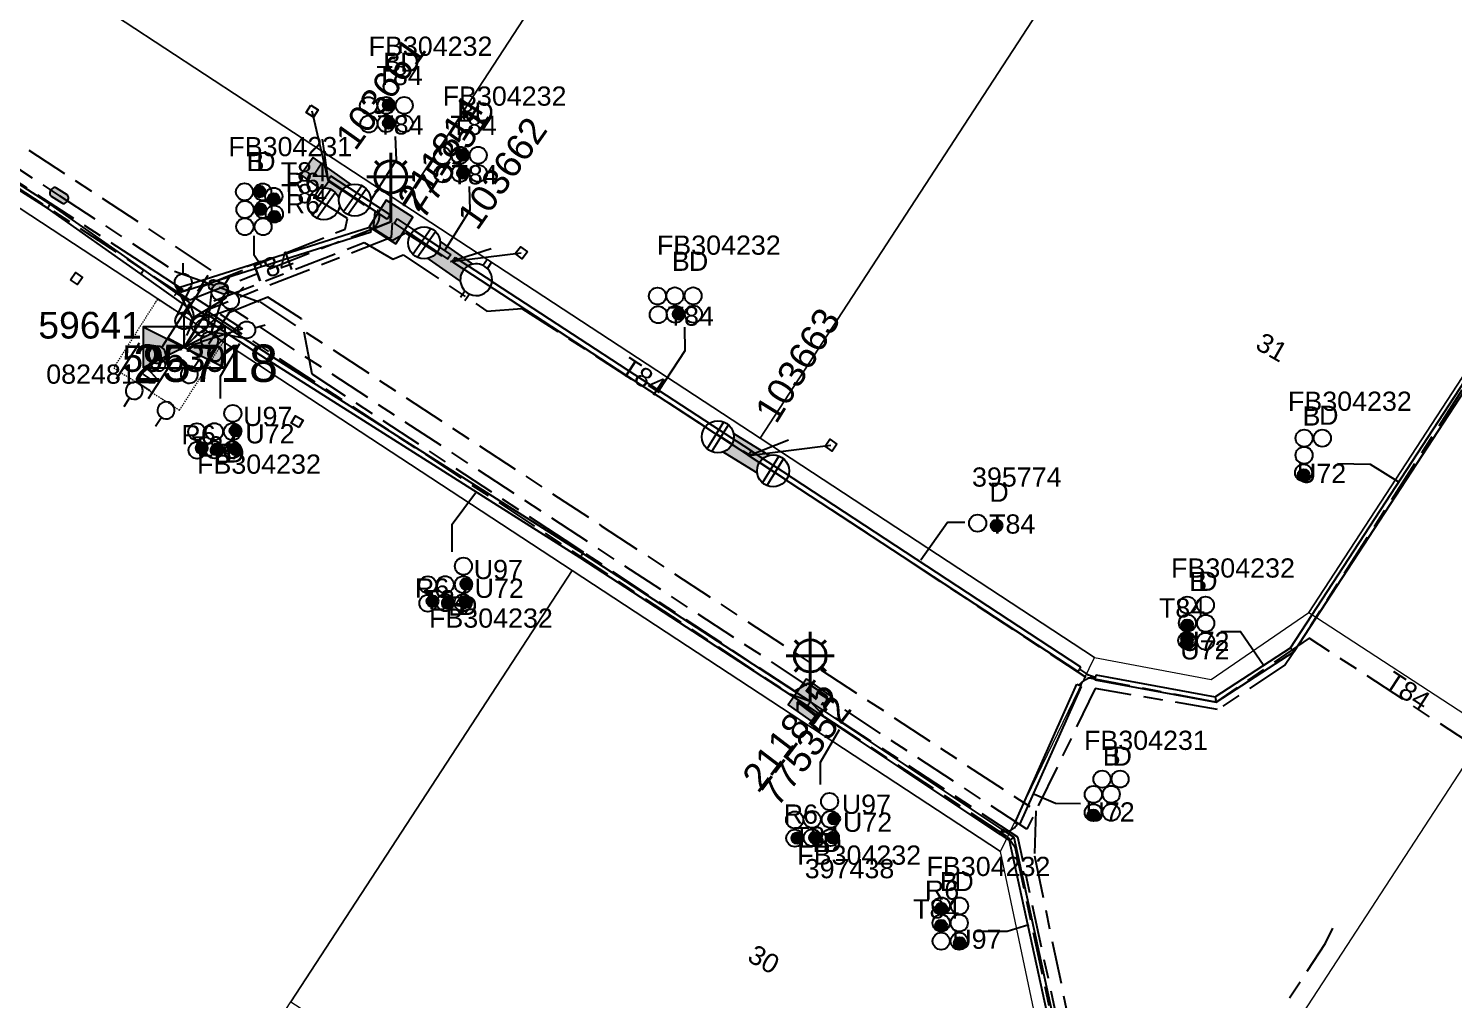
# Model space of a CAD drawing. Header units: metres. Extents: x 0 to 294317, y 0 to 6233398.
# Drawn here: x 293673.9 to 293807.4, y 6231795.4 to 6231886.3 of the extents above; entities that cross this region are included whole.
import ezdxf
from ezdxf.enums import TextEntityAlignment as Align

# ---------------------------------------------------------------- set-up
doc = ezdxf.new("R2010")
doc.units = ezdxf.units.M
for name, pattern in [('Cable Exist UG', [8.2, 4, -1.2, 1.8, -1.2]), ('HIDDEN', [0.375, 0.25, -0.125]), ('HIDDEN2', [0.1875, 0.125, -0.0625])]:
    doc.linetypes.add(name, pattern=pattern)
doc.layers.get('0').update_dxf_attribs({"color": 6})
for name, color, linetype in [('_User Miscellaneous2', 7, 'Continuous'), ('Duct_SP_EXT', 7, 'Continuous'), ('Equip_HV_EXT', 7, 'Continuous'), ('Equip_LV_EXT', 7, 'Continuous'), ('Equip_SP_SL_EXT', 7, 'Continuous'), ('Mains_HV_EXT', 7, 'Continuous'), ('Mains_LV_EXT', 7, 'Continuous'), ('Mains_SL_EXT', 7, 'Continuous'), ('Services_SP_EXT', 7, 'Continuous'), ('Sub_SP_EXT', 7, 'Continuous'), ('SupportsUG_SP_LV_EXT', 7, 'Continuous'), ('SupportsUG_SP_LV_SL_EXT', 7, 'Continuous'), ('Trench_SP_EXT', 7, 'Continuous')]:
    doc.layers.add(name, color=color, linetype=linetype)
for name, color, linetype, lineweight in [('Cadastre Land Parcels_SP_EXT', 9, 'Continuous', 5), ('Cadastre Other Property_SP_EXT', 9, 'HIDDEN', 5), ('Cadastre Roads_SP_EXT', 9, 'Continuous', 5)]:
    doc.layers.add(name, color=color, linetype=linetype, lineweight=lineweight)
doc.styles.add('COLUMN_LABEL', font='arial.ttf')
doc.styles.add('iecARIAL', font='arial.ttf', dxfattribs={"height": 2})
doc.styles.add('POLE_LABEL', font='arial.ttf')
doc.styles.get("Standard").update_dxf_attribs({"font": 'arial.ttf'})
doc.styles.add('SWITCH_LABEL', font='arial.ttf', dxfattribs={"height": 2.5})

# ---------------------------------------------------------------- blocks, each defined once
blk = doc.blocks.new('SUB_PADMOUNT_EXT')
for points in [[(0, 0), (-3.84, 1.92), (-3.84, -1.92)], [(0, 0), (3.84, 1.92), (3.84, -1.92)]]:
    blk.add_hatch(color=256).paths.add_polyline_path(points)
for p, q in [((3.84, 1.92), (-3.84, -1.92)), ((-3.84, 1.92), (3.84, -1.92))]:
    blk.add_line(p, q)
blk.add_lwpolyline([(-3.84, -1.92), (3.84, -1.92), (3.84, 1.92), (-3.84, 1.92)], close=True)
for tag, height, flags, p in [('ASSET_NUM', 3.5, 8, (2, 2)), ('STREET_CODE', 0.2, 9, (1.5, 0)), ('CONSTRUCTED_VOLTAGE', 0.2, 9, (1.5, -0.2)), ('OPERATING_VOLTAGE', 0.2, 9, (1.5, -0.6)), ('ORIENTATION', 0.2, 9, (1.5, -0.8)), ('OWNED_BY', 0.2, 9, (1.5, -1)), ('OPERATED_BY', 0.2, 9, (1.5, -1.2)), ('NO_PHASES', 0.2, 9, (1.5, -0.4)), ('MAINTAINED_BY', 0.2, 9, (1.5, -1.4)), ('SECONDARY_VOLTAGE', 0.2, 9, (1.5, -1.6)), ('STATE', 0.2, 9, (1.5, -1.8)), ('SUBSTATION_TYPE', 0.2, 9, (1.5, -2.2)), ('PARENT', 0.2, 9, (1.5, -2)), ('USAGE', 0.2, 9, (1.5, -2.4)), ('LEGEND', 0.2, 9, (1.5, -2.6)), ('STREETNAME', 0.2, 9, (1.5, -3)), ('SUBURB', 0.2, 9, (1.5, -3.2)), ('Z', 0.2, 1, (1.5, -3.6)), ('LOCATION', 0.2, 9, (1.5, -2.8)), ('NOTES', 0.2, 9, (1.5, -3.4))]:
    blk.add_attdef(tag, text='', height=height, dxfattribs=dict(flags=flags)).set_placement(p, align=Align.MIDDLE_LEFT)
blk = doc.blocks.new('COLUMN_EXT')
blk.add_hatch(color=256).paths.add_polyline_path([(-1.49, 1.48), (-1.49, -1.49), (1.48, -1.49), (1.48, 1.48)])
blk.add_lwpolyline([(-1.49, -1.49), (1.48, -1.49), (1.48, 1.48), (-1.49, 1.48)], close=True)
for tag, height, style, flags, p in [('ASSET_NUM', 2.5, 'COLUMN_LABEL', 8, (2, 2)), ('STRUCTURE_PLANT_NUMBER', 0.2, 'POLE_LABEL', 9, (1.81, 0.03)), ('STREET_CODE', 0.2, 'COLUMN_LABEL', 9, (1.81, -0.2))]:
    blk.add_attdef(tag, text='', height=height, dxfattribs=dict(style=style, flags=flags)).set_placement(p, align=Align.MIDDLE_LEFT)
at = {"flags": 9}
for tag, p in [('COLUMN_TYPE', (1.81, -0.4)), ('OWNED_BY', (1.81, -0.6)), ('STATE', (1.81, -0.8)), ('USAGE', (1.81, -1)), ('LEGEND', (1.81, -1.2)), ('LOCATION', (1.81, -1.4)), ('STREETNAME', (1.81, -1.6)), ('SUBURB', (1.81, -1.8)), ('NOTES', (1.81, -2))]:
    blk.add_attdef(tag, text='', height=0.2, dxfattribs=at).set_placement(p, align=Align.MIDDLE_LEFT)
at = {"flags": 1}
blk.add_attdef('Z', (1.81, -2.35), '', height=0.2, dxfattribs=at)
blk = doc.blocks.new('PILLAR_EXT')
blk.add_hatch(color=256).paths.add_polyline_path([(-2.475, 0.99), (-2.475, -0.99), (2.475, -0.99), (2.475, 0.99)])
blk.add_lwpolyline([(-2.475, -0.99), (2.475, -0.99), (2.475, 0.99), (-2.475, 0.99)], close=True)
at = {"style": 'iecARIAL', "flags": 8}
blk.add_attdef('ASSET_NUM', (1.5, 3.5), '', height=2.5, dxfattribs=at)
for tag, p, flags in [('OWNED_BY', (0, -0.2), 9), ('STATE', (0, -0.4), 9), ('SUPPORT_TYPE', (0, -0.6), 9), ('USAGE', (0, -0.8), 9), ('LEGEND', (0, -1), 9), ('LOCATION', (0, -1.2), 9), ('NOTES', (0, -1.4), 9), ('STREETNAME', (0, -1.8), 9), ('SUBURB', (0, -2), 1), ('PARENT', (0, -1.6), 9)]:
    blk.add_attdef(tag, p, '', height=0.2, dxfattribs=dict(flags=flags))
blk = doc.blocks.new('DUCT_EXT')
blk.add_circle((0, 0.8), 0.8)
at = {"flags": 1}
blk.add_attdef('Z', (0, 0), '', height=0.2, dxfattribs=at)
at = {"flags": 9}
for tag, p in [('DUCT_CODE', (0, 0)), ('XSECT_TYPE', (0, -0.2)), ('STATE', (0, -0.6)), ('FB_REFERENCE', (0, -0.4)), ('NOTES', (0, -0.8))]:
    blk.add_attdef(tag, text='', height=0.2, dxfattribs=at).set_placement(p, align=Align.MIDDLE_LEFT)
blk = doc.blocks.new('SL_LANTERN_EXT')
at = {"lineweight": 40}
for p, q in [((-1.46, 5.68), (-1.06, 5.28)), ((0, 1.97), (0, 6.47)), ((1.46, 5.68), (1.06, 5.28)), ((-2.25, 4.22), (2.25, 4.22)), ((-1.46, 2.76), (-1.06, 3.16)), ((0, 0), (0, 2.72)), ((1.46, 2.76), (1.06, 3.16))]:
    blk.add_line(p, q, dxfattribs=at)
blk.add_circle((0, 4.22), 1.5, dxfattribs=at)
at = {"style": 'iecARIAL', "flags": 8}
blk.add_attdef('ASSET_NUM', (1.5, 1.5), '', height=2.5, dxfattribs=at)
for tag, p, height, flags in [('CONSTRUCTED_VOLTAGE', (0.98, -0.65), 0.2, 9), ('CONTROL_TYPE', (0.98, -0.85), 0.2, 9), ('LANTERN_PURPOSE', (0.98, -1.05), 0.2, 9), ('LANTERN_TYPE', (0.98, -1.25), 0.2, 9), ('NO_PHASES', (0.98, -1.45), 0.2, 9), ('LNUMBER', (2.18, -3.25), 2.5, 8), ('OPERATING_VOLTAGE', (0.98, -1.65), 0.2, 9), ('ORIENTATION', (0.98, -1.85), 0.2, 9), ('OWNED_BY', (0.98, -2.05), 0.2, 9), ('STATE', (0.98, -2.25), 0.2, 9), ('USAGE', (0.98, -2.45), 0.2, 9), ('CEXIST', (0.98, -2.65), 0.2, 9), ('CNEW', (0.98, -2.85), 0.2, 9), ('CNUMBER', (0.98, -3.05), 0.2, 9), ('CREMOVE', (0.98, -3.25), 0.2, 9), ('CREPLACE', (0.98, -3.45), 0.2, 9), ('LKINGHEIGHT', (0.98, -3.65), 0.2, 9), ('LBRACKET', (0.98, -3.85), 0.2, 9), ('LBRACKETVOCAB', (0.98, -4.05), 0.2, 9), ('LCATEGORY', (0.98, -4.25), 0.2, 9), ('LCHARGE1', (0.98, -4.45), 0.2, 9), ('LCHARGE1PERCENT', (0.98, -4.65), 0.2, 9), ('LCHARGE2', (0.98, -4.85), 0.2, 9), ('LCHARGE2PERCENT', (0.98, -5.05), 0.2, 9), ('LCHARGE3', (0.98, -5.25), 0.2, 9), ('LCHARGE3PERCENT', (0.98, -5.45), 0.2, 9), ('LEXIST', (0.98, -5.65), 0.2, 9), ('LLAMP', (0.98, -5.85), 0.2, 9), ('LLAMPVOCAB', (0.98, -6.05), 0.2, 9), ('LMAST', (0.98, -6.25), 0.2, 9), ('LMASTVOCAB', (0.98, -6.45), 0.2, 9), ('LNEW', (0.98, -6.65), 0.2, 9), ('LANTNUMBER', (0.98, -6.85), 0.2, 9), ('LOUTREACH', (0.98, -7.25), 0.2, 9), ('LOUTREACHVOCAB', (0.98, -7.45), 0.2, 9), ('LRATECODE', (0.98, -7.65), 0.2, 9), ('LREMOVE', (0.98, -7.85), 0.2, 9), ('LREPLACE', (0.98, -8.05), 0.2, 9), ('STREETNAME', (0.98, -9.25), 0.2, 9), ('SUBURB', (0.98, -9.45), 0.2, 1), ('LTYPE', (0.98, -8.25), 0.2, 9), ('LTYPEVOCAB', (0.98, -8.45), 0.2, 9), ('LEGEND', (0.98, -8.65), 0.2, 9), ('LOCATION', (0.98, -8.85), 0.2, 9), ('NOTES', (0.98, -9.05), 0.2, 9)]:
    blk.add_attdef(tag, p, '', height=height, dxfattribs=dict(flags=flags))
blk = doc.blocks.new('CCP_EXT')
at = {"flags": 9}
for tag, p in [('LEGEND', (0, -1.4)), ('STATE', (0, -1.8)), ('LIFE_SUPPORT', (0, -1.6)), ('NOTES', (0, -2))]:
    blk.add_attdef(tag, text='', height=0.2, dxfattribs=at).set_placement(p, align=Align.MIDDLE_LEFT)
blk.add_wipeout([(0, 0.57), (0.57, 0), (0, -0.57), (-0.57, 0)])
blk.add_lwpolyline([(-0.57, 0), (0, 0.57), (0.57, 0), (0, -0.57), (-0.57, 0)])
at = {"flags": 1}
blk.add_attdef('Z', (0, 0), '', height=0.2, dxfattribs=at)
at = {"flags": 9}
for tag, p in [('CCP_TYPE', (0, 0)), ('CONSTRUCTED_VOLTAGE', (0, -0.2)), ('OPERATING_VOLTAGE', (0, -0.6)), ('ORIENTATION', (0, -0.8)), ('OWNED_BY', (0, -1)), ('NO_PHASES', (0, -0.4)), ('USAGE', (0, -1.2))]:
    blk.add_attdef(tag, text='', height=0.2, dxfattribs=at).set_placement(p, align=Align.MIDDLE_LEFT)
blk = doc.blocks.new('HV_STJ_EXT')
h = blk.add_hatch(color=256)
edge = h.paths.add_edge_path()
edge.add_ellipse((-0.59, 0.13), major_axis=(0.226, 0.226), ratio=1, start_angle=45, end_angle=135)
edge.add_line((-0.91, 0.13), (-0.91, -0.13))
edge.add_ellipse((-0.59, -0.13), major_axis=(0.226, 0.226), ratio=1, start_angle=135, end_angle=225)
edge.add_line((-0.59, -0.45), (0.59, -0.45))
edge.add_ellipse((0.59, -0.13), major_axis=(-0.226, 0.226), ratio=1, start_angle=135, end_angle=225)
edge.add_line((0.91, -0.13), (0.91, 0.13))
edge.add_ellipse((0.59, 0.13), major_axis=(-0.226, 0.226), ratio=1, start_angle=225, end_angle=315)
edge.add_line((0.59, 0.45), (-0.59, 0.45))
blk.add_lwpolyline([(-0.91, 0.13), (-0.91, -0.13, 0.414214), (-0.59, -0.45), (0.59, -0.45, 0.414214), (0.91, -0.13), (0.91, 0.13, 0.414214), (0.59, 0.45), (-0.59, 0.45, 0.414214)], format="xyb", close=True)
for tag, flags, p in [('ORIENTATION', 9, (1.5, 0)), ('Z', 1, (1.5, -0.8)), ('USAGE', 9, (1.5, -0.2)), ('LEGEND', 9, (1.5, -0.4)), ('NOTES', 9, (1.5, -0.6))]:
    blk.add_attdef(tag, text='', height=0.2, dxfattribs=dict(flags=flags)).set_placement(p, align=Align.MIDDLE_LEFT)
blk = doc.blocks.new('LV_UG_LINKS_CLOSED_EXT')
blk.add_wipeout([(-1.06, 1.06), (-1.18, 0.92), (-1.29, 0.76), (-1.37, 0.59), (-1.43, 0.42), (-1.48, 0.23), (-1.49, 0.05), (-1.49, -0.14), (-1.46, -0.33), (-1.41, -0.51), (-1.33, -0.68), (-1.24, -0.84), (-1.12, -0.99), (-0.99, -1.12), (-0.84, -1.24), (-0.68, -1.33), (-0.51, -1.41), (-0.33, -1.46), (-0.14, -1.49), (0.05, -1.49), (0.23, -1.48), (0.42, -1.43), (0.59, -1.37), (0.76, -1.29), (0.92, -1.18), (1.06, -1.06), (1.18, -0.92), (1.29, -0.76), (1.37, -0.59), (1.43, -0.42), (1.48, -0.23), (1.49, -0.05), (1.49, 0.14), (1.46, 0.33), (1.41, 0.51), (1.33, 0.68), (1.24, 0.84), (1.12, 0.99), (0.99, 1.12), (0.84, 1.24), (0.68, 1.33), (0.51, 1.41), (0.33, 1.46), (0.14, 1.49), (-0.05, 1.49), (-0.23, 1.48), (-0.42, 1.43), (-0.59, 1.37), (-0.76, 1.29), (-0.92, 1.18)])
for p, q in [((-0.25, -1.48), (-0.25, 1.48)), ((0.25, -1.48), (0.25, 1.48))]:
    blk.add_line(p, q)
blk.add_circle((0, 0), 1.5)
at = {"flags": 9}
for tag, p in [('ACTUAL_STATUS', (0, 0)), ('CONSTRUCTED_VOLTAGE', (0, -0.2)), ('OPERATING_VOLTAGE', (0, -0.6)), ('ORIENTATION', (0, -0.8)), ('STATE', (0, -1)), ('SWITCH_TYPE', (0, -1.2)), ('NO_PHASES', (0, -0.4)), ('USAGE', (0, -1.4)), ('NOTES', (0, -1.6))]:
    blk.add_attdef(tag, text='', height=0.2, dxfattribs=at).set_placement(p, align=Align.MIDDLE_LEFT)
at = {"flags": 1}
blk.add_attdef('Z', (0, 0), '', height=0.2, dxfattribs=at)
blk = doc.blocks.new('LV_UG_LINKS_OPEN_EXT')
for p, q in [((-0.25, 1.47), (-0.25, 2.22)), ((0.25, 1.47), (0.25, 2.22)), ((-0.25, -1.47), (-0.25, -2.22)), ((0.25, -1.47), (0.25, -2.22))]:
    blk.add_line(p, q)
at = {"flags": 9}
for tag, p in [('ACTUAL_STATUS', (0, 0)), ('CONSTRUCTED_VOLTAGE', (0, -0.2)), ('OPERATING_VOLTAGE', (0, -0.6)), ('ORIENTATION', (0, -0.8)), ('STATE', (0, -1)), ('SWITCH_TYPE', (0, -1.2)), ('NO_PHASES', (0, -0.4)), ('USAGE', (0, -1.4)), ('NOTES', (0, -1.6))]:
    blk.add_attdef(tag, text='', height=0.2, dxfattribs=at).set_placement(p, align=Align.MIDDLE_LEFT)
at = {"flags": 1}
blk.add_attdef('Z', (0, 0), '', height=0.2, dxfattribs=at)
blk.add_wipeout([(-0.25, 1.47), (-0.43, 1.43), (-0.61, 1.36), (-0.77, 1.28), (-0.93, 1.17), (-1.07, 1.05), (-1.19, 0.9), (-1.29, 0.75), (-1.38, 0.58), (-1.44, 0.4), (-1.48, 0.22), (-1.49, 0.03), (-1.49, -0.16), (-1.45, -0.34), (-1.4, -0.52), (-1.32, -0.69), (-1.23, -0.85), (-1.11, -1), (-0.98, -1.13), (-0.83, -1.24), (-0.66, -1.34), (-0.49, -1.41), (-0.31, -1.46), (-0.13, -1.49), (0.06, -1.49), (0.25, -1.47), (0.43, -1.43), (0.61, -1.36), (0.77, -1.28), (0.93, -1.17), (1.07, -1.05), (1.19, -0.9), (1.29, -0.75), (1.38, -0.58), (1.44, -0.4), (1.48, -0.22), (1.49, -0.03), (1.49, 0.16), (1.45, 0.34), (1.4, 0.52), (1.32, 0.69), (1.23, 0.85), (1.11, 1), (0.98, 1.13), (0.83, 1.24), (0.66, 1.34), (0.49, 1.41), (0.31, 1.46), (0.13, 1.49), (-0.06, 1.49)])
blk.add_lwpolyline([(0, -1.49, 1), (0, 1.49, 1)], format="xyb", close=True)
blk = doc.blocks.new('LV_UG_DFUSE_CLOSED_EXT')
for points in [[(1, 0), (0, 0)], [(5.04, 0.73), (2.16, -0.72)], [(5.05, -0.71), (2.16, 0.72)], [(6.2, 0.01), (7.2, 0.01)]]:
    blk.add_lwpolyline(points)
for centre in [(1.8, 0), (5.4, 0.01)]:
    blk.add_circle(centre, 0.8)
at = {"flags": 9}
for tag, p in [('ACTUAL_STATUS', (0, 0)), ('CONSTRUCTED_VOLTAGE', (0, -0.2)), ('OPERATING_VOLTAGE', (0, -0.6)), ('ORIENTATION', (0, -0.8)), ('STATE', (0, -1)), ('SWITCH_TYPE', (0, -1.2)), ('NO_PHASES', (0, -0.4)), ('USAGE', (0, -1.4)), ('NOTES', (0, -1.6))]:
    blk.add_attdef(tag, text='', height=0.2, dxfattribs=at).set_placement(p, align=Align.MIDDLE_LEFT)
at = {"flags": 1}
blk.add_attdef('Z', (0, 0), '', height=0.2, dxfattribs=at)
blk = doc.blocks.new('SWG_HOLEC_SU_NO_EXT')
blk.add_line((1.8, -2), (5.8, -2))
for points in [[(1, 0), (0, 0)], [(6.6, 0), (7.6, 0)]]:
    blk.add_lwpolyline(points)
for points in [[(1.8, -0.8, 1), (1.8, 0.8, 1)], [(5.8, -0.8, 1), (5.8, 0.8, 1)]]:
    blk.add_lwpolyline(points, format="xyb", close=True)
at = {"insert": (5.31, -3.64), "char_height": 1.4, "width": 3.8863, "attachment_point": 1, "rotation": 180}
blk.add_mtext('{\\fArial|b0|i0|c0|p34;N/O}', dxfattribs=at)
at = {"style": 'SWITCH_LABEL', "flags": 8}
blk.add_attdef('ASSET_NUM', text='', height=2.5, rotation=179.9544, dxfattribs=at).set_placement((-2.4, 0), align=Align.MIDDLE_LEFT)
at = {"flags": 1}
blk.add_attdef('Z', (0, 0), '', height=0.2, dxfattribs=at)
at = {"flags": 9}
for tag, p in [('ACTUAL_STATUS', (0, -0.4)), ('CONSTRUCTED_VOLTAGE', (0, -0.6)), ('OPERATING_VOLTAGE', (0, -1)), ('ORIENTATION', (0, -1.2)), ('OWNED_BY', (0, -1.4)), ('NO_PHASES', (0, -0.8)), ('STATE', (0, -1.8)), ('SWITCH_TYPE', (0, -2)), ('STREETNAME', (0, -2.6)), ('PARENT', (0, -1.6)), ('USAGE', (0, -2.2)), ('LOCATION', (0, -2.4)), ('SUBURB', (0, -2.8)), ('NOTES', (0, -3))]:
    blk.add_attdef(tag, text='', height=0.2, dxfattribs=at).set_placement(p, align=Align.MIDDLE_LEFT)
at = {"style": 'SWITCH_LABEL', "flags": 9}
blk.add_attdef('STREET_CODE', text='', height=0.2, dxfattribs=at).set_placement((0, -0.2), align=Align.MIDDLE_LEFT)
blk = doc.blocks.new('SWG_HOLEC_SU_EXT')
blk.add_line((1.8, -2), (5.8, -2))
for points in [[(1, 0), (0, 0)], [(6.6, 0), (7.6, 0)]]:
    blk.add_lwpolyline(points)
for points in [[(1.8, -0.8, 1), (1.8, 0.8, 1)], [(5.8, -0.8, 1), (5.8, 0.8, 1)]]:
    blk.add_lwpolyline(points, format="xyb", close=True)
at = {"style": 'SWITCH_LABEL', "flags": 8}
blk.add_attdef('ASSET_NUM', text='', height=2.5, rotation=179.9544, dxfattribs=at).set_placement((-2.4, 0), align=Align.MIDDLE_LEFT)
at = {"flags": 1}
blk.add_attdef('Z', (0, 0), '', height=0.2, dxfattribs=at)
at = {"flags": 9}
for tag, p in [('ACTUAL_STATUS', (0, -0.4)), ('CONSTRUCTED_VOLTAGE', (0, -0.6)), ('OPERATING_VOLTAGE', (0, -1)), ('ORIENTATION', (0, -1.2)), ('OWNED_BY', (0, -1.4)), ('NO_PHASES', (0, -0.8)), ('STATE', (0, -1.8)), ('SWITCH_TYPE', (0, -2)), ('STREETNAME', (0, -2.6)), ('PARENT', (0, -1.6)), ('USAGE', (0, -2.2)), ('LOCATION', (0, -2.4)), ('SUBURB', (0, -2.8)), ('NOTES', (0, -3))]:
    blk.add_attdef(tag, text='', height=0.2, dxfattribs=at).set_placement(p, align=Align.MIDDLE_LEFT)
at = {"style": 'SWITCH_LABEL', "flags": 9}
blk.add_attdef('STREET_CODE', text='', height=0.2, dxfattribs=at).set_placement((0, -0.2), align=Align.MIDDLE_LEFT)
blk = doc.blocks.new('CABLE_LARGE_EXT')
h = blk.add_hatch(color=256)
edge = h.paths.add_edge_path()
edge.add_arc((0, 0.55), 0.55, 0, 360)
blk.add_circle((0, 0.55), 0.55)
at = {"flags": 1}
blk.add_attdef('Z', (0, 0), '', height=0.2, dxfattribs=at)
at = {"flags": 9}
for tag, p in [('COND_CODE', (0, 0)), ('STATE', (0, -0.4)), ('XSECT_SIZE', (0, -0.6)), ('FB_REFERENCE', (0, -0.2)), ('NOTES', (0, -0.8))]:
    blk.add_attdef(tag, text='', height=0.2, dxfattribs=at).set_placement(p, align=Align.MIDDLE_LEFT)

msp = doc.modelspace()

# ---------------------------------------------------------------- linework, layer by layer
at = {"layer": 'Cadastre Land Parcels_SP_EXT', "linetype": 'Continuous'}
for points in [[(293747.23, 6231928.55), (293713.76, 6231950.46), (293675.53, 6231891.83), (293708.99, 6231869.91), (293747.23, 6231928.55)], [(293698.49, 6231795.18), (293724.84, 6231835.6), (293688.04, 6231859.72), (293651.23, 6231883.84), (293614.43, 6231907.96), (293577.62, 6231932.08), (293548.46, 6231887.36), (293524.43, 6231850.49), (293542.5, 6231838.84), (293561.42, 6231826.65), (293572.76, 6231819.33), (293598.4, 6231802.81), (293603.03, 6231799.83), (293633.29, 6231780.32), (293635.39, 6231778.97), (293663.13, 6231761.09), (293672.38, 6231755.13), (293698.49, 6231795.18)], [(293780.7, 6231906.64), (293747.23, 6231928.55), (293708.99, 6231869.91), (293742.45, 6231847.98), (293780.7, 6231906.64)], [(293793.88, 6231831.65), (293823.12, 6231876.49), (293822.54, 6231879.26), (293780.7, 6231906.64), (293742.45, 6231847.98), (293773.79, 6231827.44), (293784.71, 6231825.37), (293793.88, 6231831.65)], [(293942.05, 6231688.8), (293941.6, 6231731.47), (293941.5, 6231745.39), (293941.15, 6231774.13), (293940.74, 6231813.84), (293829.38, 6231886.74), (293819.63, 6231893.12), (293822.54, 6231879.26), (293823.12, 6231876.49), (293793.88, 6231831.65), (293810.63, 6231820.73), (293785.1, 6231781.55), (293754.46, 6231734.56), (293903.31, 6231640.83), (293924.48, 6231674.47), (293942.31, 6231663.24), (293942.05, 6231688.8)], [(293768.47, 6231792.65), (293764.99, 6231809.28), (293724.84, 6231835.6), (293698.49, 6231795.18), (293748.93, 6231762.67), (293768.47, 6231792.65)]]:
    msp.add_lwpolyline(points, close=True, dxfattribs=at)
at = {"layer": 'Cadastre Other Property_SP_EXT', "linetype": 'HIDDEN2'}
msp.add_lwpolyline([(293687.96, 6231859.74), (293685.99, 6231860.99), (293681.9, 6231854.56), (293683.8, 6231853.35), (293688.07, 6231850.61), (293692.19, 6231857.03), (293687.96, 6231859.74)], close=True, dxfattribs=at)
at = {"layer": 'Duct_SP_EXT'}
for p, q in [((293675.69, 6231869.51), (293638.22, 6231893.38)), ((293675.96, 6231869.9), (293638.48, 6231893.78)), ((293792.14, 6231828.33), (293823.53, 6231876.42)), ((293792.48, 6231827.99), (293824.04, 6231876.32)), ((293675.69, 6231869.51), (293675.82, 6231869.71)), ((293675.69, 6231869.51), (293675.82, 6231869.71)), ((293675.69, 6231869.51), (293675.69, 6231869.51)), ((293675.96, 6231869.9), (293675.82, 6231869.71)), ((293675.96, 6231869.9), (293675.82, 6231869.71)), ((293675.96, 6231869.9), (293675.96, 6231869.9)), ((293707.53, 6231868.49), (293707.66, 6231868.69)), ((293707.8, 6231868.89), (293707.66, 6231868.69)), ((293706.03, 6231867.29), (293705.95, 6231867.52)), ((293684.47, 6231863.35), (293684.61, 6231863.55)), ((293688.78, 6231860.28), (293684.47, 6231863.35)), ((293684.74, 6231863.74), (293684.61, 6231863.55)), ((293689.06, 6231860.67), (293684.74, 6231863.74)), ((293688.01, 6231862.1), (293688.08, 6231861.87)), ((293688.15, 6231861.64), (293688.08, 6231861.87)), ((293688.78, 6231860.28), (293688.92, 6231860.48)), ((293689.06, 6231860.67), (293688.92, 6231860.48)), ((293690.31, 6231859.23), (293690.44, 6231859.43)), ((293696.3, 6231855.32), (293690.31, 6231859.23)), ((293690.57, 6231859.63), (293690.44, 6231859.43)), ((293696.56, 6231855.72), (293690.57, 6231859.63)), ((293696.3, 6231855.32), (293696.43, 6231855.52)), ((293696.3, 6231855.32), (293696.43, 6231855.52)), ((293696.56, 6231855.72), (293696.43, 6231855.52)), ((293696.56, 6231855.72), (293696.43, 6231855.52)), ((293725.6, 6231836.78), (293725.73, 6231836.98)), ((293725.6, 6231836.78), (293725.73, 6231836.98)), ((293746.88, 6231822.9), (293725.6, 6231836.78)), ((293725.6, 6231836.78), (293725.6, 6231836.78)), ((293725.86, 6231837.19), (293725.73, 6231836.98)), ((293725.86, 6231837.18), (293725.73, 6231836.98)), ((293725.86, 6231837.18), (293725.86, 6231837.19)), ((293747.14, 6231823.3), (293725.86, 6231837.18)), ((293785.1, 6231823.75), (293792.14, 6231828.33)), ((293785.2, 6231823.25), (293792.48, 6231827.99)), ((293792.14, 6231828.33), (293792.31, 6231828.16)), ((293792.48, 6231827.99), (293792.31, 6231828.16)), ((293772.5, 6231826.53), (293772.37, 6231826.33)), ((293772.23, 6231826.13), (293772.37, 6231826.33)), ((293773.82, 6231825.35), (293773.87, 6231825.58)), ((293773.82, 6231825.35), (293785.2, 6231823.25)), ((293773.91, 6231825.82), (293773.87, 6231825.58)), ((293773.91, 6231825.82), (293785.1, 6231823.75)), ((293766.35, 6231811.98), (293772.12, 6231824.93)), ((293766.79, 6231811.78), (293772.56, 6231824.73)), ((293772.12, 6231824.93), (293772.34, 6231824.83)), ((293772.56, 6231824.73), (293772.34, 6231824.83)), ((293746.88, 6231822.9), (293747.01, 6231823.1)), ((293746.89, 6231822.91), (293747.02, 6231823.11)), ((293764.96, 6231810.87), (293746.89, 6231822.91)), ((293747.14, 6231823.3), (293747.01, 6231823.1)), ((293747.15, 6231823.31), (293747.02, 6231823.11)), ((293765.22, 6231811.27), (293747.15, 6231823.31)), ((293785.1, 6231823.75), (293785.15, 6231823.5)), ((293785.2, 6231823.25), (293785.15, 6231823.5)), ((293766.35, 6231811.98), (293766.57, 6231811.88)), ((293766.79, 6231811.78), (293766.57, 6231811.88)), ((293764.89, 6231810.91), (293765.03, 6231811.11)), ((293765.83, 6231810.3), (293764.89, 6231810.91)), ((293764.96, 6231810.87), (293765.09, 6231811.07)), ((293765.16, 6231811.31), (293765.03, 6231811.11)), ((293765.22, 6231811.27), (293765.09, 6231811.07)), ((293766.26, 6231810.59), (293765.16, 6231811.31)), ((293766.26, 6231810.59), (293766.05, 6231810.44)), ((293770, 6231793.38), (293766.26, 6231810.59)), ((293765.83, 6231810.3), (293766.05, 6231810.44)), ((293769.53, 6231793.28), (293765.83, 6231810.3))]:
    msp.add_line(p, q, dxfattribs=at)
for points in [[(293708.27, 6231876.23), (293708.35, 6231874.02), (293706, 6231870.26)], [(293715.21, 6231871.56), (293715.27, 6231869.35), (293712.91, 6231865.6)], [(293695.03, 6231866.93), (293695.03, 6231865.18), (293695.81, 6231864.02)], [(293735.37, 6231858.37), (293735.41, 6231856.17), (293732.98, 6231852.44)], [(293691.91, 6231851.71), (293691.91, 6231853.79), (293693.71, 6231856.85)], [(293796.54, 6231845.6), (293799.61, 6231845.55), (293802.16, 6231843.96)], [(293713.62, 6231837.34), (293713.62, 6231839.92), (293715.79, 6231842.85)], [(293761.65, 6231840.09), (293760.01, 6231840.09), (293757.52, 6231836.55)], [(293785.61, 6231829.88), (293787.45, 6231829.88), (293789.64, 6231826.69)], [(293748.13, 6231815.53), (293748.12, 6231817.62), (293749.91, 6231820.7)], [(293772.49, 6231813.73), (293770.13, 6231813.75), (293768.17, 6231814.62)], [(293762.57, 6231801.82), (293765.61, 6231801.82), (293767.63, 6231802.43)]]:
    msp.add_lwpolyline(points, dxfattribs=at)
at = {"layer": 'Mains_HV_EXT', "linetype": 'Cable Exist UG'}
for points in [[(293785.34, 6231921.29), (293784.86, 6231918.9), (293786.05, 6231918.92), (293819.45, 6231896.55), (293823.47, 6231876.21), (293821.49, 6231873.17), (293794.02, 6231830.41)], [(293631.07, 6231893.25), (293632.91, 6231893.8), (293636.62, 6231897.02), (293676.79, 6231870.71)]]:
    msp.add_lwpolyline(points, dxfattribs=at)
at = {"layer": 'Mains_SL_EXT', "linetype": 'Cable Exist UG'}
msp.add_lwpolyline([(293747.16, 6231823.36), (293748.48, 6231821.89), (293748.48, 6231821.89), (293765.69, 6231810.61), (293766.32, 6231809.71), (293766.32, 6231809.71), (293769.92, 6231792.99), (293784.68, 6231784.38), (293784.68, 6231784.38), (293795.42, 6231800.67), (293796.1, 6231802.07)], dxfattribs=at)
at = {"layer": 'Trench_SP_EXT', "linetype": 'Cable Exist UG'}
for points in [[(293702.02, 6231872.02), (293701.36, 6231876.64)], [(293705.9, 6231867.47), (293707.87, 6231868.24)], [(293713.44, 6231864.54), (293717.75, 6231865.9)], [(293687.59, 6231861.35), (293688.08, 6231861.87)], [(293688.92, 6231860.52), (293690.65, 6231859.4)], [(293741.4, 6231846.37), (293745.35, 6231847.91)], [(293772.37, 6231826.33), (293773.14, 6231825.84), (293773.87, 6231825.58)]]:
    msp.add_lwpolyline(points, dxfattribs=at)
for points in [[(293705.95, 6231867.52, 0.460108), (293706.63, 6231869.37)], [(293689.38, 6231859.12, 0.260419), (293688.92, 6231860.48)], [(293690.67, 6231859.37, 0.35204), (293689.3, 6231858.93), (293689.3, 6231858.93), (293688.73, 6231857.61)], [(293772.32, 6231824.82, -0.243742), (293773.87, 6231825.58)], [(293766.57, 6231811.88, -0.35982), (293764.98, 6231811.17)]]:
    msp.add_lwpolyline(points, format="xyb", dxfattribs=at)

# ---------------------------------------------------------------- block references
at = {"layer": 'Duct_SP_EXT'}
for name, p, rotation in [('DUCT_EXT', (293706.57, 6231879.13), 90.1820641018718), ('DUCT_EXT', (293708.22, 6231879.15), 90.1820641018718), ('DUCT_EXT', (293709.92, 6231879.15), 90.1820641018718), ('DUCT_EXT', (293706.61, 6231877.41), 90.1820641018718), ('DUCT_EXT', (293708.22, 6231877.45), 90.1820641018718), ('DUCT_EXT', (293709.92, 6231877.45), 90.1820641018718), ('DUCT_EXT', (293713.51, 6231874.46), 90.1820641018718), ('DUCT_EXT', (293715.15, 6231874.48), 90.1820641018718), ('DUCT_EXT', (293716.85, 6231874.48), 90.1820641018718), ('DUCT_EXT', (293713.55, 6231872.74), 90.1820641018718), ('DUCT_EXT', (293715.16, 6231872.78), 90.1820641018718), ('DUCT_EXT', (293716.86, 6231872.78), 90.1820641018718), ('DUCT_EXT', (293733.64, 6231861.29), 90.1820641018718), ('DUCT_EXT', (293735.28, 6231861.31), 90.1820641018718), ('DUCT_EXT', (293736.98, 6231861.31), 90.1820641018718), ('DUCT_EXT', (293733.72, 6231859.54), 90.1820641018718), ('DUCT_EXT', (293735.32, 6231859.59), 90.1820641018718), ('DUCT_EXT', (293737.01, 6231859.6), 90.1820641018718), ('DUCT_EXT', (293690.49, 6231848.58), 90.1820641018718), ('DUCT_EXT', (293692.13, 6231848.59), 90.1820641018718), ('DUCT_EXT', (293693.83, 6231848.59), 90.1820641018718), ('CABLE_LARGE_EXT', (293693.31, 6231848.13), 359.4106867576088), ('DUCT_EXT', (293690.52, 6231846.85), 90.1820641018718), ('DUCT_EXT', (293692.13, 6231846.89), 90.1820641018718), ('DUCT_EXT', (293693.82, 6231846.9), 90.1820641018718), ('DUCT_EXT', (293712.12, 6231834.25), 90.1820641018718), ('DUCT_EXT', (293713.76, 6231834.27), 90.1820641018718), ('DUCT_EXT', (293715.46, 6231834.27), 90.1820641018718), ('CABLE_LARGE_EXT', (293714.92, 6231833.78), 359.4106867576088), ('DUCT_EXT', (293712.14, 6231832.52), 90.1820641018718), ('DUCT_EXT', (293713.75, 6231832.57), 90.1820641018718), ('DUCT_EXT', (293715.43, 6231832.57), 90.1820641018718), ('DUCT_EXT', (293746.5, 6231812.23), 90.1820641018718), ('DUCT_EXT', (293748.14, 6231812.27), 90.1820641018718), ('DUCT_EXT', (293749.84, 6231812.27), 90.1820641018718), ('CABLE_LARGE_EXT', (293749.39, 6231811.79), 359.4106867576088), ('DUCT_EXT', (293746.51, 6231810.52), 90.1820641018718), ('CABLE_LARGE_EXT', (293746.51, 6231810.52), 90.10792335587267), ('DUCT_EXT', (293748.15, 6231810.56), 90.1820641018718), ('CABLE_LARGE_EXT', (293748.15, 6231810.56), 90.1869202976517), ('DUCT_EXT', (293749.85, 6231810.57), 90.1820641018718), ('CABLE_LARGE_EXT', (293749.85, 6231810.57), 90.10941716196916), ('CABLE_LARGE_EXT', (293761.16, 6231800.14), 359.4106867576088)]:
    msp.add_blockref(name, p, dxfattribs=dict(at, rotation=rotation))
for name, p in [('CABLE_LARGE_EXT', (293707.67, 6231878.64)), ('CABLE_LARGE_EXT', (293707.68, 6231876.94)), ('CABLE_LARGE_EXT', (293714.6, 6231873.97)), ('CABLE_LARGE_EXT', (293714.62, 6231872.26)), ('DUCT_EXT', (293694.15, 6231870.25)), ('CABLE_LARGE_EXT', (293695.56, 6231870.53)), ('DUCT_EXT', (293695.86, 6231870.24)), ('DUCT_EXT', (293696.9, 6231869.83)), ('CABLE_LARGE_EXT', (293696.9, 6231869.83)), ('DUCT_EXT', (293694.2, 6231868.6)), ('CABLE_LARGE_EXT', (293695.63, 6231868.87)), ('DUCT_EXT', (293695.9, 6231868.6)), ('DUCT_EXT', (293696.95, 6231868.17)), ('CABLE_LARGE_EXT', (293696.95, 6231868.17)), ('DUCT_EXT', (293694.19, 6231866.99)), ('DUCT_EXT', (293695.9, 6231866.98)), ('CABLE_LARGE_EXT', (293734.83, 6231859.05)), ('DUCT_EXT', (293693.06, 6231849.5)), ('DUCT_EXT', (293793.42, 6231847.18)), ('DUCT_EXT', (293795.13, 6231847.18)), ('CABLE_LARGE_EXT', (293690.15, 6231846.49)), ('CABLE_LARGE_EXT', (293691.59, 6231846.38)), ('CABLE_LARGE_EXT', (293693.3, 6231846.4)), ('DUCT_EXT', (293793.42, 6231845.58)), ('DUCT_EXT', (293793.37, 6231843.94)), ('CABLE_LARGE_EXT', (293793.37, 6231843.99)), ('DUCT_EXT', (293762.84, 6231839.22)), ('CABLE_LARGE_EXT', (293764.61, 6231839.24)), ('DUCT_EXT', (293714.66, 6231835.19)), ('CABLE_LARGE_EXT', (293711.77, 6231832.16)), ('CABLE_LARGE_EXT', (293713.21, 6231832.05)), ('CABLE_LARGE_EXT', (293714.91, 6231832.08)), ('DUCT_EXT', (293782.48, 6231831.55)), ('DUCT_EXT', (293784.18, 6231831.55)), ('DUCT_EXT', (293782.49, 6231829.86)), ('CABLE_LARGE_EXT', (293782.47, 6231829.91)), ('DUCT_EXT', (293784.2, 6231829.84)), ('DUCT_EXT', (293782.44, 6231828.22)), ('CABLE_LARGE_EXT', (293782.44, 6231828.22)), ('CABLE_LARGE_EXT', (293782.47, 6231828.66)), ('DUCT_EXT', (293784.19, 6231828.16)), ('DUCT_EXT', (293774.49, 6231815.24)), ('DUCT_EXT', (293776.18, 6231815.25)), ('DUCT_EXT', (293748.97, 6231813.15)), ('DUCT_EXT', (293773.68, 6231813.81)), ('DUCT_EXT', (293775.36, 6231813.83)), ('DUCT_EXT', (293773.68, 6231812.11)), ('CABLE_LARGE_EXT', (293773.68, 6231812.11)), ('DUCT_EXT', (293775.35, 6231812.13)), ('DUCT_EXT', (293759.44, 6231803.36)), ('CABLE_LARGE_EXT', (293759.44, 6231803.36)), ('DUCT_EXT', (293761.14, 6231803.36)), ('DUCT_EXT', (293759.42, 6231801.77)), ('CABLE_LARGE_EXT', (293759.42, 6231801.77)), ('DUCT_EXT', (293761.12, 6231801.77)), ('DUCT_EXT', (293759.42, 6231800.07)), ('DUCT_EXT', (293761.11, 6231800.07))]:
    msp.add_blockref(name, p, dxfattribs=at)
at = {"layer": 'Equip_HV_EXT'}
for p, rotation in [((293676.79, 6231870.71), 326.77924052583), ((293691.7, 6231862.15), 340.1307789841046)]:
    msp.add_blockref('HV_STJ_EXT', p, dxfattribs=dict(at, rotation=rotation))
ref = msp.add_blockref('SWG_HOLEC_SU_EXT', (293686.95, 6231857.31), dxfattribs=dict(at, rotation=237.3982575372815))
ref.add_attrib('ASSET_NUM', '59641', dxfattribs={"layer": '0', "height": 2.5, "style": 'SWITCH_LABEL'}).set_placement((293684.55, 6231858.56), align=Align.MIDDLE_RIGHT)
ref = msp.add_blockref('SWG_HOLEC_SU_NO_EXT', (293689.97, 6231855.44), dxfattribs=dict(at, rotation=236.9075107624925))
ref.add_attrib('ASSET_NUM', '59639', dxfattribs={"layer": '0', "height": 2.5, "style": 'SWITCH_LABEL'}).set_placement((293687.57, 6231856.69), align=Align.TOP_CENTER)
at = {"layer": 'Equip_LV_EXT'}
for p, rotation in [((293688.49, 6231857.18), 90.63435256885592), ((293688.93, 6231857.14), 57.16860631150848), ((293689.06, 6231857.01), 45.48964724858077), ((293689.15, 6231856.68), 15.30526834516911)]:
    msp.add_blockref('LV_UG_DFUSE_CLOSED_EXT', p, dxfattribs=dict(at, rotation=rotation))
at = {"layer": 'Equip_SP_SL_EXT'}
ref = msp.add_blockref('SL_LANTERN_EXT', (293707.87, 6231868.24), dxfattribs=at)
ref.add_attrib('ASSET_NUM', '211814', dxfattribs={"layer": '0', "height": 2.5, "rotation": 57.2891, "style": 'iecARIAL'}).set_placement((293709.37, 6231869.74), align=Align.MIDDLE_LEFT)
ref = msp.add_blockref('SL_LANTERN_EXT', (293747.16, 6231823.36), dxfattribs=at)
ref.add_attrib('ASSET_NUM', '211815', dxfattribs={"layer": '0', "height": 2.5, "rotation": 52.7451, "style": 'iecARIAL'}).set_placement((293748.66, 6231824.86), align=Align.MIDDLE_RIGHT)
at = {"layer": 'Sub_SP_EXT'}
ref = msp.add_blockref('SUB_PADMOUNT_EXT', (293688.5, 6231856.5), dxfattribs=at)
ref.add_attrib('ASSET_NUM', '25718', dxfattribs={"layer": '0', "height": 3.5}).set_placement((293690.5, 6231856.75), align=Align.TOP_CENTER)
at = {"layer": 'SupportsUG_SP_LV_EXT'}
ref = msp.add_blockref('PILLAR_EXT', (293702.02, 6231872.02), dxfattribs=dict(at, rotation=324.6007582336401))
ref.add_attrib('ASSET_NUM', '103661', dxfattribs={"layer": '0', "height": 2.5, "rotation": 54.6008, "style": 'iecARIAL'}).set_placement((293703.52, 6231875.52), align=Align.MIDDLE_LEFT)
ref = msp.add_blockref('PILLAR_EXT', (293713.44, 6231864.54), dxfattribs=dict(at, rotation=325.0092599325899))
ref.add_attrib('ASSET_NUM', '103662', dxfattribs={"layer": '0', "height": 2.5, "rotation": 55.0093, "style": 'iecARIAL'}).set_placement((293714.94, 6231868.04), align=Align.MIDDLE_LEFT)
ref = msp.add_blockref('PILLAR_EXT', (293741.4, 6231846.37), dxfattribs=dict(at, rotation=328.2759753578109))
ref.add_attrib('ASSET_NUM', '103663', dxfattribs={"layer": '0', "height": 2.5, "rotation": 58.276, "style": 'iecARIAL'}).set_placement((293742.9, 6231849.87), align=Align.MIDDLE_LEFT)
at = {"layer": 'SupportsUG_SP_LV_SL_EXT'}
ref = msp.add_blockref('COLUMN_EXT', (293707.87, 6231868.24), dxfattribs=dict(at, rotation=57.39639288390181))
ref.add_attrib('ASSET_NUM', '775351', dxfattribs={"layer": '0', "height": 2.5, "rotation": 57.2891, "style": 'COLUMN_LABEL'}).set_placement((293709.87, 6231868.99), align=Align.MIDDLE_LEFT)
ref = msp.add_blockref('COLUMN_EXT', (293747.16, 6231823.36), dxfattribs=dict(at, rotation=235.0141620247057))
ref.add_attrib('ASSET_NUM', '775352', dxfattribs={"layer": '0', "height": 2.5, "rotation": 52.7451, "style": 'COLUMN_LABEL'}).set_placement((293749.16, 6231824.11), align=Align.TOP_RIGHT)

# ---------------------------------------------------------------- texts
at = {"layer": '_User Miscellaneous2'}
for s, p in [('FB304232', (293705.78, 6231883.79)), ('B', (293707.15, 6231882.3)), ('D', (293708.75, 6231882.3)), ('T84', (293706.52, 6231881.05)), ('FB304232', (293712.72, 6231879.12)), ('B', (293714.09, 6231877.63)), ('D', (293715.69, 6231877.63)), ('T84', (293706.6, 6231876.42)), ('T84', (293713.46, 6231876.38)), ('FB304231', (293692.64, 6231874.39)), ('B', (293694.35, 6231872.99)), ('D', (293695.25, 6231872.99)), ('T84', (293713.54, 6231871.75)), ('FB304232', (293732.79, 6231865.16)), ('B', (293734.19, 6231863.65)), ('D', (293735.79, 6231863.65)), ('T84', (293733.8, 6231858.51)), ('FB304232', (293791.91, 6231850.54)), ('B', (293793.27, 6231849.16)), ('D', (293794.83, 6231849.23)), ('R6', (293688.25, 6231847.4)), ('T84', (293689.24, 6231846.35)), ('B', (293691.32, 6231845.67)), ('D', (293692.35, 6231845.7)), ('FB304232', (293689.71, 6231844.65)), ('395774', (293762.31, 6231843.44)), ('U72', (293792.75, 6231843.78)), ('D', (293763.94, 6231842.02)), ('T84', (293763.91, 6231839.04)), ('U97', (293715.63, 6231834.78)), ('FB304232', (293780.96, 6231834.92)), ('R6', (293710.12, 6231833.04)), ('U72', (293715.71, 6231833.02)), ('B', (293782.66, 6231833.66)), ('D', (293783.5, 6231833.68)), ('T84', (293710.93, 6231831.95)), ('D', (293714.16, 6231831.41)), ('FB304232', (293711.44, 6231830.23)), ('B', (293713.22, 6231831.37)), ('T84', (293779.82, 6231831.18)), ('U72', (293781.82, 6231828.05)), ('U72', (293781.82, 6231827.25)), ('FB304231', (293772.8, 6231818.78)), ('B', (293774.56, 6231817.32)), ('D', (293775.48, 6231817.3)), ('U97', (293750.11, 6231812.79)), ('R6', (293744.67, 6231811.87)), ('U72', (293772.94, 6231812.07)), ('U72', (293750.22, 6231811.11)), ('T84', (293745.6, 6231809.77)), ('B', (293747.38, 6231809.21)), ('D', (293748.29, 6231809.21)), ('FB304232', (293745.94, 6231808.03)), ('397438', (293746.64, 6231806.76)), ('FB304232', (293758.05, 6231806.97)), ('R6', (293757.9, 6231804.75)), ('B', (293759.3, 6231805.56)), ('D', (293760.66, 6231805.56)), ('T84', (293756.8, 6231802.99)), ('U97', (293760.46, 6231800.15))]:
    msp.add_text(s, height=1.8, dxfattribs=at).set_placement(p)
at = {"layer": 'Cadastre Land Parcels_SP_EXT'}
for s, rotation, p in [('31', 330.2316, (293788.74, 6231856.41)), ('30', 330.2323, (293741.15, 6231799.08))]:
    msp.add_text(s, height=1.8, rotation=rotation, dxfattribs=at).set_placement(p)
at = {"layer": 'Cadastre Other Property_SP_EXT'}
msp.add_text('082481', height=1.8, dxfattribs=at).set_placement((293675.58, 6231853.08))
at = {"layer": 'Mains_LV_EXT'}
for rotation, p in [(19.8469, (293694.9, 6231862.44)), (326.7102, (293729.2, 6231854.16)), (326.8833, (293800.82, 6231824.74))]:
    msp.add_text('T84', height=1.8, rotation=rotation, dxfattribs=at).set_placement(p)

# ---------------------------------------------------------------- next in the draw order: block references
at = {"layer": 'Services_SP_EXT'}
for p, rotation in [((293700.5, 6231878.6), 282.6007582254819), ((293720.09, 6231865.35), 187.0092599274105), ((293678.42, 6231862.92), 10.01370825068116), ((293699.09, 6231849.52), 104.833766311009), ((293749.1, 6231847.33), 190.2759756038459)]:
    msp.add_blockref('CCP_EXT', p, dxfattribs=dict(at, rotation=rotation))

# ---------------------------------------------------------------- next in the draw order: linework, layer by layer
at = {"layer": 'Cadastre Roads_SP_EXT', "linetype": 'Continuous'}
msp.add_lwpolyline([(293577.62, 6231932.08), (293614.43, 6231907.96), (293651.23, 6231883.84), (293688.04, 6231859.72), (293724.84, 6231835.6), (293764.99, 6231809.28), (293773.79, 6231827.44), (293742.45, 6231847.98), (293708.99, 6231869.91), (293675.53, 6231891.83), (293642.08, 6231913.76), (293608.62, 6231935.69), (293575.16, 6231957.61)], dxfattribs=at)
at = {"layer": 'Duct_SP_EXT'}
for p, q in [((293684.47, 6231863.35), (293675.69, 6231869.51)), ((293684.74, 6231863.74), (293675.96, 6231869.9)), ((293725.6, 6231836.78), (293696.3, 6231855.32)), ((293725.86, 6231837.19), (293696.56, 6231855.72))]:
    msp.add_line(p, q, dxfattribs=at)
at = {"layer": 'Mains_HV_EXT', "linetype": 'Cable Exist UG'}
for points in [[(293688.48, 6231856.53), (293686.97, 6231857.36), (293691.04, 6231863.73), (293691.04, 6231863.73), (293583.52, 6231934.39), (293579.72, 6231928.51), (293577.99, 6231927.7)], [(293676.79, 6231870.71), (293687.6, 6231863.63), (293691.78, 6231862.12)]]:
    msp.add_lwpolyline(points, dxfattribs=at)
at = {"layer": 'Mains_LV_EXT', "linetype": 'Cable Exist UG'}
msp.add_lwpolyline([(293637.13, 6231895.32), (293638.69, 6231896.03), (293640.51, 6231894.79), (293640.42, 6231893.14), (293685.03, 6231864.09), (293693.96, 6231858.21), (293688.5, 6231856.5)], dxfattribs=at)

# ---------------------------------------------------------------- next in the draw order: texts
at = {"layer": '_User Miscellaneous2'}
for s, p in [('U97', (293694.03, 6231849.12)), ('U72', (293694.23, 6231847.49))]:
    msp.add_text(s, height=1.8, dxfattribs=at).set_placement(p)

# ---------------------------------------------------------------- next in the draw order: block references
at = {"layer": 'Equip_LV_EXT'}
for p, rotation in [((293701.59, 6231869.94), 324.6007582336401), ((293710.98, 6231866.27), 325.0092599325899), ((293738.5, 6231848.11), 328.2759753578109), ((293743.67, 6231844.92), 328.2759753578109)]:
    msp.add_blockref('LV_UG_LINKS_CLOSED_EXT', p, dxfattribs=dict(at, rotation=rotation))

# ---------------------------------------------------------------- next in the draw order: linework, layer by layer
at = {"layer": 'Duct_SP_EXT'}
for p, q in [((293708.19, 6231868.13), (293708.32, 6231868.33)), ((293708.46, 6231868.53), (293708.32, 6231868.33)), ((293688.15, 6231861.64), (293706.03, 6231867.29)), ((293741.37, 6231846.38), (293741.51, 6231846.58)), ((293741.38, 6231846.36), (293741.51, 6231846.56)), ((293741.64, 6231846.78), (293741.51, 6231846.58)), ((293741.65, 6231846.76), (293741.51, 6231846.56)), ((293772.5, 6231826.53), (293741.65, 6231846.76)), ((293772.23, 6231826.13), (293741.38, 6231846.36))]:
    msp.add_line(p, q, dxfattribs=at)
at = {"layer": 'Mains_LV_EXT', "linetype": 'Cable Exist UG'}
msp.add_lwpolyline([(293810.38, 6231816.46), (293809.54, 6231819.05), (293809.54, 6231819.05), (293793.91, 6231829.25), (293785.15, 6231823.25), (293773.02, 6231825.55), (293741.4, 6231846.37)], dxfattribs=at)
at = {"layer": 'Services_SP_EXT'}
msp.add_lwpolyline([(293741.4, 6231846.37), (293749.1, 6231847.33)], dxfattribs=at)

# ---------------------------------------------------------------- next in the draw order: block references
at = {"layer": 'Equip_LV_EXT'}
for name, p, rotation in [('LV_UG_LINKS_CLOSED_EXT', (293704.49, 6231870.28), 324.6007582336401), ('LV_UG_LINKS_OPEN_EXT', (293715.86, 6231862.82), 325.0092599325899)]:
    msp.add_blockref(name, p, dxfattribs=dict(at, rotation=rotation))

# ---------------------------------------------------------------- next in the draw order: texts
at = {"layer": '_User Miscellaneous2'}
for p in [(293698, 6231871.04), (293698.02, 6231869.04)]:
    msp.add_text('R6', height=1.8, dxfattribs=at).set_placement(p)

# ---------------------------------------------------------------- next in the draw order: linework, layer by layer
at = {"layer": 'Duct_SP_EXT'}
for p, q in [((293701.99, 6231872.13), (293702.12, 6231872.33)), ((293707.53, 6231868.49), (293701.99, 6231872.13)), ((293702.25, 6231872.53), (293702.12, 6231872.33)), ((293707.8, 6231868.89), (293702.25, 6231872.53)), ((293708.19, 6231868.13), (293713.2, 6231864.76)), ((293708.46, 6231868.53), (293713.47, 6231865.16)), ((293688.01, 6231862.1), (293705.88, 6231867.75)), ((293705.88, 6231867.75), (293705.95, 6231867.52)), ((293713.2, 6231864.76), (293713.34, 6231864.96)), ((293713.47, 6231865.16), (293713.34, 6231864.96)), ((293713.63, 6231864.51), (293713.76, 6231864.71)), ((293713.63, 6231864.51), (293741.37, 6231846.38)), ((293713.89, 6231864.91), (293713.76, 6231864.71)), ((293713.89, 6231864.91), (293741.64, 6231846.78))]:
    msp.add_line(p, q, dxfattribs=at)
at = {"layer": 'Mains_HV_EXT', "linetype": 'Cable Exist UG'}
for points in [[(293691.78, 6231862.12), (293695.59, 6231860.74), (293695.59, 6231860.74), (293727.58, 6231839.78), (293768.3, 6231813.09), (293768.3, 6231813.09), (293768.15, 6231808.86), (293768.15, 6231808.86), (293771.67, 6231792.05), (293751.45, 6231761.03), (293707.95, 6231694.32), (293707.95, 6231694.32), (293704.22, 6231688.6)], [(293793.18, 6231828.99), (293791.64, 6231826.75), (293785.31, 6231822.56), (293773.86, 6231824.53), (293767.45, 6231811.35), (293767.45, 6231811.35), (293692.96, 6231860.12), (293689.99, 6231855.57), (293688.48, 6231856.53)]]:
    msp.add_lwpolyline(points, dxfattribs=at)
at = {"layer": 'Mains_LV_EXT', "linetype": 'Cable Exist UG'}
for points in [[(293688.5, 6231856.5), (293688.49, 6231859.51), (293690.25, 6231862.22), (293703.6, 6231867.57), (293703.79, 6231868.57), (293700.86, 6231870.41), (293700.86, 6231870.41), (293702.02, 6231872.02)], [(293702.02, 6231872.02), (293706.37, 6231869.15), (293706.2, 6231867.64), (293707.98, 6231866.49), (293709.25, 6231867.2), (293713.44, 6231864.54)], [(293688.5, 6231856.5), (293691.29, 6231860.83), (293705.36, 6231866.3), (293705.36, 6231866.3), (293708.05, 6231864.73), (293709.02, 6231865.15), (293716.86, 6231859.89), (293720.14, 6231860.12), (293720.14, 6231860.12), (293741.35, 6231846.47)], [(293754.47, 6231767.66), (293756.46, 6231770.8), (293756.46, 6231770.8), (293770.56, 6231792.29), (293766.61, 6231810.62), (293748.57, 6231822.39), (293748.75, 6231823.83), (293746.93, 6231825.01), (293745.72, 6231824.28), (293725.95, 6231837.26), (293724.19, 6231838.42), (293724.19, 6231838.42), (293700.48, 6231853.98), (293699.5, 6231859.17), (293699.5, 6231859.17), (293696.33, 6231861.2), (293691.44, 6231859.2), (293688.5, 6231856.5)]]:
    msp.add_lwpolyline(points, dxfattribs=at)
at = {"layer": 'Mains_SL_EXT', "linetype": 'Cable Exist UG'}
for points in [[(293707.87, 6231868.24), (293689.02, 6231860.91), (293689.02, 6231860.91), (293640.24, 6231892.76), (293638.85, 6231894.25)], [(293707.98, 6231868.15), (293707.89, 6231866.76), (293690.56, 6231859.95), (293690.56, 6231859.95), (293745.23, 6231824.03), (293747.16, 6231823.36)]]:
    msp.add_lwpolyline(points, dxfattribs=at)
at = {"layer": 'Services_SP_EXT'}
for points in [[(293702.02, 6231872.02), (293700.5, 6231878.6)], [(293713.44, 6231864.54), (293720.09, 6231865.35)]]:
    msp.add_lwpolyline(points, dxfattribs=at)

# ---------------------------------------------------------------- next in the draw order: texts
at = {"layer": '_User Miscellaneous2'}
for p in [(293697.55, 6231872.02), (293697.57, 6231869.98)]:
    msp.add_text('T84', height=1.8, dxfattribs=at).set_placement(p)

doc.saveas('drawing.dxf')
